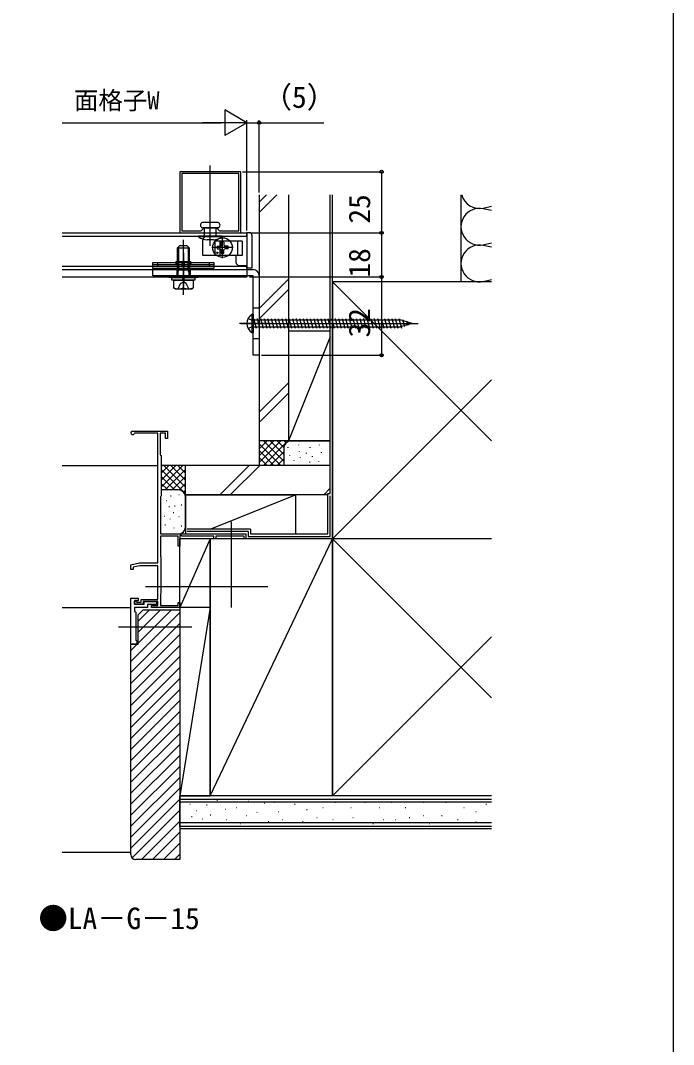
# Model space of a CAD drawing. Units: millimetres, scale not verified. Extents: x -525 to 525, y -783 to 778.
# Drawn here: x 258 to 525, y -364.3 to 54.1 of the extents above; entities that cross this region are included whole.
import ezdxf
from ezdxf.enums import TextEntityAlignment as Align

# ---------------------------------------------------------------- set-up
doc = ezdxf.new("R2010")
doc.units = ezdxf.units.MM
doc.header["$LTSCALE"] = 4
for name, color, linetype in [('0-1_USER1', 3, 'Continuous'), ('0-2_YKK_11', 7, 'Continuous'), ('0-3_YKK_11E', 7, 'Continuous'), ('0-4_YKK_12', 2, 'Continuous'), ('0-5_YKK_13', 4, 'Continuous'), ('0-7_YKK_D', 6, 'Continuous'), ('0-8_YKK_ZWAK', 7, 'Continuous'), ('0-9_YSS_K', 3, 'Continuous')]:
    doc.layers.add(name, color=color, linetype=linetype)
doc.styles.add('ＭＳ ゴシック', font='')
doc.styles.get('ＭＳ ゴシック').set_extended_font_data('MS Gothic')

msp = doc.modelspace()

# ---------------------------------------------------------------- linework, layer by layer
at = {"layer": '0-2_YKK_11'}
for points in [[(348.096, -32.7), (348.096, -7.7), (323.098, -7.7), (323.098, -32.7)], [(347.296, -31.9), (347.296, -8.5), (323.898, -8.5), (323.898, -31.9), (331.898, -31.9), (333.098, -30.7), (338.098, -30.7), (339.298, -31.9)]]:
    msp.add_lwpolyline(points, close=True, dxfattribs=at)
at = {"layer": '0-3_YKK_11E'}
for points in [[(303.797, -113.7), (318.097, -113.7), (318.097, -116.7), (317.297, -116.7), (317.297, -114.5), (315.097, -114.5), (315.097, -123.3), (315.297, -123.5), (315.497, -123.7), (315.497, -140.2), (315.397, -140.373), (315.297, -140.546), (315.297, -155.7), (350.097, -155.7), (350.097, -157.7), (349.397, -157.7), (349.397, -156.6), (337.797, -156.6), (337.797, -157.7), (337.097, -157.7), (337.097, -156.6), (323.997, -156.6), (323.397, -156.254), (323.097, -156.427), (323.097, -160.7), (322.397, -160.7), (322.397, -156.6), (315.197, -156.6), (315.197, -164.754), (315.297, -164.927), (315.397, -165.1), (315.397, -180.1), (315.297, -180.273), (315.197, -180.446), (315.197, -184.9), (322.397, -184.9), (322.397, -183.7), (323.097, -183.7), (323.097, -185.7), (311.597, -185.7)], [(314.097, -167.5), (314.097, -114.6), (304.663, -114.6), (304.404, -114.75)], [(311.597, -185.7), (311.597, -184.9), (314.097, -184.9), (314.097, -183.3), (308.097, -183.3), (308.097, -184.4), (304.597, -184.4), (304.597, -183.2), (305.097, -183.2), (305.497, -183.6), (307.297, -183.6), (307.297, -182.5), (314.097, -182.5), (314.097, -168.7), (306.733, -168.7), (304.097, -169.302), (304.097, -170.2), (303.097, -170.2), (303.097, -168.3), (306.597, -167.5), (314.097, -167.5)]]:
    msp.add_lwpolyline(points, dxfattribs=at)
msp.add_lwpolyline([(303.097, -200.7), (303.097, -181.9), (306.097, -181.9), (306.097, -183.1), (305.597, -183.1), (305.397, -182.9), (304.597, -182.9), (304.597, -184.4), (308.597, -184.4), (308.597, -183.3), (313.597, -183.3), (313.597, -184.6), (309.897, -184.6), (309.897, -185.7), (304.597, -185.7), (304.597, -187.2), (305.097, -187.7), (305.097, -199.2), (305.597, -199.2), (305.597, -200.7)], close=True, dxfattribs=at)
msp.add_arc((303.797, -114.4), 0.7, 90.00001, 330, dxfattribs=at)
at = {"layer": '0-4_YKK_12'}
for p, q in [((335.597, -35.2), (335.597, -5.2)), ((335.597, -38), (335.597, -25.9)), ((275, -32.7), (350.597, -32.7)), ((350.597, -32.7), (350.597, -50.7)), ((275, -34.1), (350.597, -34.1)), ((340.599, -43.1), (340.599, -34.3)), ((324.597, -40.8), (324.597, -50.8)), ((344.999, -38.7), (336.199, -38.7)), ((324.597, -43.657), (324.597, -54.668)), ((275, -46.3), (350.597, -46.3)), ((275, -47.7), (350.597, -47.7)), ((275, -50.7), (350.597, -50.7)), ((360.188, -69.7), (347.483, -69.7)), ((305.597, -199.4), (305.597, -199.7)), ((305.597, -199.4), (305.597, -199.7))]:
    msp.add_line(p, q, dxfattribs=at)
at = {"layer": '0-5_YKK_13'}
for p, q in [((338.838, -28.4), (332.357, -28.4)), ((338.838, -30.7), (332.357, -30.7)), ((333.197, -34.1), (333.197, -30.7)), ((337.997, -34.1), (337.997, -30.7)), ((324.597, -58), (324.597, -35.5)), ((330.797, -34.1), (330.797, -34.3)), ((340.397, -34.1), (330.797, -34.1)), ((340.397, -34.3), (330.797, -34.3)), ((332.597, -41.9), (332.597, -35.6)), ((334.097, -34.1), (350.597, -34.1)), ((336.897, -35.5), (334.297, -35.5)), ((337.597, -41.9), (337.597, -36.1)), ((348.597, -36.1), (337.597, -36.1)), ((339.467, -36.1), (339.467, -41.9)), ((340.08, -37.563), (339.979, -38.08)), ((340.099, -36.455), (340.08, -37.563)), ((340.397, -34.1), (340.397, -34.3)), ((341.099, -36.455), (341.119, -37.563)), ((341.119, -37.563), (341.219, -38.08)), ((346.727, -36.1), (346.727, -41.9)), ((348.597, -36.1), (348.597, -41.9)), ((350.597, -34.1), (350.597, -41.9)), ((352.597, -33.6), (352.597, -34.1)), ((352.597, -34.1), (352.597, -46.1)), ((322.997, -38), (322.097, -38.9)), ((322.097, -38.9), (322.097, -47.9)), ((327.097, -38.9), (322.097, -38.9)), ((322.583, -38.414), (322.583, -47.9)), ((326.197, -38), (322.997, -38)), ((326.197, -38), (327.097, -38.9)), ((326.611, -38.414), (326.611, -47.9)), ((327.097, -47.9), (327.097, -38.9)), ((338.354, -38.2), (339.462, -38.181)), ((338.354, -39.2), (339.462, -39.219)), ((339.462, -38.181), (339.979, -38.08)), ((339.462, -39.219), (339.979, -39.32)), ((340.08, -39.837), (339.979, -39.32)), ((340.099, -40.945), (340.08, -39.837)), ((341.099, -40.945), (341.119, -39.837)), ((341.119, -39.837), (341.219, -39.32)), ((341.736, -38.181), (341.219, -38.08)), ((341.736, -39.219), (341.219, -39.32)), ((342.844, -38.2), (341.736, -38.181)), ((342.844, -39.2), (341.736, -39.219)), ((337.097, -45.8), (312.097, -45.8)), ((314.097, -46.3), (314.097, -44.8)), ((327.697, -44.6), (321.497, -44.6)), ((322.097, -44.6), (322.097, -47.3)), ((322.597, -47.3), (322.597, -44.6)), ((324.139, -46.3), (324.139, -44.8)), ((325.056, -46.3), (325.056, -44.8)), ((326.597, -47.3), (326.597, -44.6)), ((327.097, -44.6), (327.097, -47.3)), ((348.597, -41.9), (332.597, -41.9)), ((335.097, -44.8), (335.097, -46.3)), ((346.097, -41.9), (346.097, -44.6)), ((350.597, -41.9), (350.597, -46.1)), ((312.097, -46.3), (337.097, -46.3)), ((321.847, -47.7), (321.847, -50.2)), ((327.097, -47.9), (322.097, -47.9)), ((322.34, -48.742), (322.097, -47.9)), ((322.583, -47.9), (322.34, -48.742)), ((322.34, -48.742), (322.34, -50.2)), ((326.854, -48.742), (326.611, -47.9)), ((326.854, -48.742), (327.097, -47.9)), ((326.854, -48.742), (326.854, -50.2)), ((327.347, -47.7), (327.347, -50.2)), ((347.597, -46.1), (350.597, -46.1)), ((355.597, -50.2), (355.597, -82.7)), ((324.397, -52), (319.897, -52)), ((320.597, -52), (320.597, -55.143)), ((320.597, -52), (328.597, -52)), ((324.397, -52), (324.397, -51)), ((324.797, -51), (324.797, -52)), ((328.597, -52), (328.597, -55.143)), ((321.216, -55.5), (320.597, -55.143)), ((321.216, -55.5), (327.979, -55.5)), ((327.979, -55.5), (328.597, -55.143)), ((352.589, -65.95), (353.097, -65.95)), ((355.597, -63.45), (353.097, -63.45)), ((353.097, -65.95), (353.097, -73.45)), ((348.097, -69.7), (420.597, -69.7)), ((353.097, -68.3), (413.269, -68.3)), ((353.097, -71.1), (413.269, -71.1)), ((353.253, -67.7), (354.324, -71.7)), ((354.702, -67.7), (355.774, -71.7)), ((356.151, -67.7), (357.223, -71.7)), ((357.601, -67.7), (358.673, -71.7)), ((359.05, -67.7), (360.122, -71.7)), ((360.5, -67.7), (361.571, -71.7)), ((361.949, -67.7), (363.021, -71.7)), ((363.398, -67.7), (364.47, -71.7)), ((364.848, -67.7), (365.919, -71.7)), ((366.297, -67.7), (367.369, -71.7)), ((367.746, -67.7), (368.818, -71.7)), ((369.196, -67.7), (370.268, -71.7)), ((370.645, -67.7), (371.717, -71.7)), ((372.095, -67.7), (373.166, -71.7)), ((373.544, -67.7), (374.616, -71.7)), ((374.993, -67.7), (376.065, -71.7)), ((376.443, -67.7), (377.515, -71.7)), ((377.892, -67.7), (378.964, -71.7)), ((379.342, -67.7), (380.413, -71.7)), ((380.791, -67.7), (381.863, -71.7)), ((382.24, -67.7), (383.312, -71.7)), ((383.69, -67.7), (384.762, -71.7)), ((385.139, -67.7), (386.211, -71.7)), ((386.588, -67.7), (387.66, -71.7)), ((388.038, -67.7), (389.11, -71.7)), ((389.487, -67.7), (390.559, -71.7)), ((390.937, -67.7), (392.008, -71.7)), ((392.386, -67.7), (393.458, -71.7)), ((393.835, -67.7), (394.907, -71.7)), ((395.285, -67.7), (396.357, -71.7)), ((396.734, -67.7), (397.806, -71.7)), ((398.184, -67.7), (399.255, -71.7)), ((399.633, -67.7), (400.705, -71.7)), ((401.082, -67.7), (402.154, -71.7)), ((402.532, -67.7), (403.604, -71.7)), ((403.981, -67.7), (405.053, -71.7)), ((405.431, -67.7), (406.502, -71.7)), ((406.88, -67.7), (407.952, -71.7)), ((408.329, -67.7), (409.401, -71.7)), ((409.779, -67.7), (410.85, -71.7)), ((411.228, -67.7), (412.3, -71.7)), ((412.677, -67.7), (413.749, -71.7)), ((418.097, -69.7), (413.269, -68.3)), ((418.097, -69.7), (413.269, -71.1)), ((414.234, -68.1), (415.006, -70.981)), ((415.864, -68.775), (416.31, -70.44)), ((417.495, -69.45), (417.615, -69.9)), ((355.597, -75.95), (353.097, -75.95)), ((344.097, -150.7), (344.097, -185.7)), ((309.097, -177.2), (359.097, -177.2)), ((298.097, -193.7), (328.097, -193.7))]:
    msp.add_line(p, q, dxfattribs=at)
for points in [[(350.597, -34.1), (350.597, -32.6), (351.597, -32.6)], [(321.497, -44.6), (321.497, -44.8), (321.497, -45.8)], [(327.697, -44.6), (327.697, -44.8), (327.697, -45.8)], [(355.597, -82.7), (353.097, -82.7), (353.097, -50.2), (312.097, -50.2), (312.097, -47.7), (353.097, -47.7)], [(352.597, -46.1), (352.597, -47.1), (350.597, -47.1), (350.597, -46.1)], [(319.897, -52), (319.897, -51), (324.397, -51)], [(322.397, -55.5), (323.447, -53.347), (324.597, -52.736)], [(326.797, -55.5), (325.747, -53.347), (324.597, -52.736)], [(324.797, -51), (329.297, -51), (329.297, -52), (324.797, -52)], [(352.589, -65.95), (352.589, -73.45), (353.097, -73.45)], [(351.088, -67.65), (352.944, -68.555), (353.553, -69.7)], [(351.088, -71.75), (352.944, -70.845), (353.553, -69.7)]]:
    msp.add_lwpolyline(points, dxfattribs=at)
for points in [[(312.097, -44.8), (337.097, -44.8), (337.097, -47.3), (312.097, -47.3)], [(318.597, -51), (318.597, -50.2), (330.597, -50.2), (330.597, -51)]]:
    msp.add_lwpolyline(points, close=True, dxfattribs=at)
for centre, radius in [((340.599, -38.7), 4), ((338.478, -40.821), 0.3)]:
    msp.add_circle(centre, radius, dxfattribs=at)
for centre, radius, start, end in [((332.848, -29.55), 1.25, 113.09233, 246.90767), ((338.347, -29.55), 1.25, 293.09233, 66.90767), ((351.597, -33.6), 1, 0, 90), ((334.297, -29.796), 5.704, 232.15071, 270), ((334.097, -35.6), 1.5, 90, 180.00058), ((336.897, -29.796), 5.704, 270, 307.84929), ((340.599, -38.7), 2.3, 77.44414, 102.55586), ((340.599, -38.7), 2.3, 167.44414, 192.55586), ((340.599, -38.7), 2.3, 257.44414, 282.55586), ((340.599, -38.7), 2.3, 347.44414, 12.55586), ((347.597, -44.6), 1.5, 180, 270), ((353.097, -50.2), 2.5, 360, 90), ((322.597, -49.553), 5.947, 250.34714, 289.65286), ((326.597, -49.553), 5.947, 250.34714, 289.65286), ((355.124, -69.7), 4.527, 124.06671, 235.93329)]:
    msp.add_arc(centre, radius, start, end, dxfattribs=at)
at = {"layer": '0-7_YKK_D'}
for p, q in [((350.597, 12.3), (341.504, 17.55)), ((341.504, 17.55), (341.504, 7.05)), ((350.597, -31.7), (350.597, 13.3)), ((350.597, -31.7), (350.597, 13.3)), ((355.597, -16.218), (355.597, 13.3)), ((275, 12.3), (340.097, 12.3)), ((350.597, 12.3), (332.411, 12.3)), ((350.597, 12.3), (341.504, 7.05)), ((348.796, -7.7), (406.597, -7.7)), ((405.597, -7.7), (405.597, -32.7)), ((351.597, -32.7), (406.597, -32.7)), ((351.597, -32.7), (406.597, -32.7)), ((405.597, -32.7), (405.597, -50.7)), ((351.597, -50.7), (406.597, -50.7)), ((351.597, -50.7), (406.597, -50.7)), ((405.597, -50.7), (405.597, -82.7)), ((356.597, -82.7), (406.597, -82.7))]:
    msp.add_line(p, q, dxfattribs=at)
msp.add_lwpolyline([(350.597, 12.3), (355.597, 12.3), (381.988, 12.3)], dxfattribs=at)
for centre in [(355.597, 12.3), (405.597, -7.7), (405.597, -32.7), (405.597, -32.7), (405.597, -50.7), (405.597, -50.7), (405.597, -82.7)]:
    msp.add_circle(centre, 0.637, dxfattribs=at)
at = {"layer": '0-8_YKK_ZWAK'}
msp.add_lwpolyline([(-525, -782.7), (525, -782.7), (525, 747.3)], dxfattribs=at)
at = {"layer": '0-9_YSS_K'}
for p, q in [((355.597, -17.218), (355.597, -117.701)), ((355.597, -20.128), (358.507, -17.218)), ((355.597, -24.371), (362.75, -17.218)), ((385.597, -157.7), (385.597, -17.218)), ((438.097, -17.218), (438.097, -52.7)), ((447.129, -22.542), (450.597, -21.818)), ((450.597, -23.582), (447.129, -22.858)), ((447.129, -37.542), (450.597, -36.818)), ((450.597, -38.582), (447.129, -37.858)), ((355.597, -63.562), (367.597, -51.562)), ((385.597, -157.7), (385.597, -52.7)), ((385.597, -52.7), (450.597, -117.7)), ((447.129, -52.542), (450.597, -51.818)), ((355.597, -67.805), (367.597, -55.805)), ((385.597, -67.7), (385.597, -112.7)), ((367.597, -72.701), (384.597, -72.701)), ((367.597, -72.701), (367.597, -117.701)), ((384.597, -75.201), (367.597, -117.701)), ((385.597, -117.701), (385.597, -72.701)), ((355.597, -105.989), (367.597, -93.989)), ((355.597, -110.231), (367.597, -98.231)), ((385.597, -157.7), (385.597, -112.7)), ((355.597, -117.701), (355.597, -127.701)), ((368.597, -117.701), (355.597, -117.701)), ((355.597, -126.558), (364.455, -117.701)), ((355.597, -123.73), (361.627, -117.701)), ((355.597, -120.902), (358.798, -117.701)), ((355.597, -118.073), (355.97, -117.701)), ((364.455, -127.701), (355.597, -118.843)), ((357.284, -127.701), (367.284, -117.701)), ((365.597, -126.014), (357.284, -117.701)), ((365.597, -123.186), (360.112, -117.701)), ((365.615, -120.375), (362.941, -117.701)), ((365.597, -120.701), (365.597, -127.701)), ((366.564, -118.495), (365.769, -117.701)), ((367.425, -120.506), (367.425, -120.306)), ((367.597, -117.701), (384.597, -117.701)), ((384.597, -117.701), (368.597, -117.701)), ((371.765, -119.504), (371.765, -119.304)), ((376.438, -120.506), (376.438, -120.306)), ((380.28, -119.504), (380.28, -119.304)), ((361.627, -127.701), (355.597, -121.671)), ((358.798, -127.701), (355.597, -124.5)), ((360.112, -127.701), (365.597, -122.215)), ((362.941, -127.701), (365.597, -125.044)), ((368.093, -123.844), (368.093, -123.644)), ((369.923, -125.7), (369.923, -125.5)), ((372.099, -122.175), (372.099, -121.975)), ((372.432, -124.511), (372.432, -124.311)), ((374.892, -122.778), (374.892, -122.578)), ((377.439, -124.178), (377.439, -123.978)), ((381.111, -122.508), (381.111, -122.308)), ((275, -127.7), (314.097, -127.7)), ((288.097, -127.7), (314.097, -127.7)), ((325.497, -127.7), (315.497, -127.7)), ((315.497, -136.558), (324.355, -127.7)), ((315.497, -133.729), (321.527, -127.7)), ((315.497, -130.901), (318.698, -127.7)), ((315.497, -128.073), (315.87, -127.7)), ((315.497, -129.386), (325.497, -139.386)), ((316.64, -127.7), (325.497, -136.558)), ((317.184, -137.7), (325.497, -129.386)), ((319.468, -127.7), (325.497, -133.729)), ((322.296, -127.7), (325.497, -130.901)), ((325.125, -127.7), (325.497, -128.073)), ((325.497, -140.7), (325.497, -127.7)), ((384.597, -127.7), (325.497, -127.7)), ((339.54, -139.7), (351.54, -127.7)), ((355.782, -127.7), (343.782, -139.7)), ((355.97, -127.701), (355.597, -127.328)), ((376.353, -126.484), (376.353, -126.284)), ((379.946, -126.18), (379.946, -125.98)), ((315.497, -132.215), (320.983, -137.7)), ((320.012, -137.7), (325.497, -132.215)), ((315.497, -135.043), (318.172, -137.718)), ((322.497, -137.7), (315.497, -137.7)), ((322.823, -137.718), (325.497, -135.043)), ((324.703, -138.666), (325.497, -137.872)), ((381.966, -139.7), (384.597, -137.069)), ((317.498, -142.026), (317.698, -142.026)), ((319.354, -140.195), (319.554, -140.195)), ((322.692, -139.528), (322.892, -139.528)), ((325.497, -139.7), (325.497, -155.7)), ((325.497, -139.7), (370.497, -139.7)), ((325.497, -152.7), (325.497, -140.7)), ((335.497, -153.7), (370.497, -139.7)), ((370.497, -139.7), (370.497, -155.7)), ((370.497, -139.7), (370.497, -155.7)), ((384.597, -156.7), (384.597, -140.2)), ((318.687, -144.535), (318.887, -144.535)), ((321.023, -144.201), (321.223, -144.201)), ((323.694, -143.867), (323.894, -143.867)), ((316.714, -148.455), (316.914, -148.455)), ((319.02, -149.542), (319.22, -149.542)), ((320.42, -146.994), (320.62, -146.994)), ((322.692, -148.541), (322.892, -148.541)), ((317.018, -152.049), (317.218, -152.049)), ((320.69, -153.214), (320.889, -153.214)), ((323.694, -152.383), (323.894, -152.383)), ((352.097, -153.7), (326.097, -153.7)), ((351.097, -154.7), (326.097, -154.7)), ((335.597, -157.7), (323.097, -157.7)), ((323.097, -185.7), (323.097, -157.7)), ((335.597, -157.7), (323.097, -185.7)), ((450.597, -157.7), (323.097, -157.7)), ((370.497, -157.7), (325.497, -157.7)), ((335.597, -185.7), (335.597, -157.7)), ((335.597, -262.7), (385.597, -157.7)), ((415.497, -157.7), (370.497, -157.7)), ((385.597, -262.7), (385.597, -157.7)), ((385.597, -157.7), (450.597, -222.7)), ((275, -185.7), (303.097, -185.7)), ((288.097, -185.7), (303.097, -185.7)), ((303.097, -207.802), (323.097, -187.802)), ((306.08, -200.328), (319.709, -186.7)), ((306.097, -191.331), (310.728, -186.7)), ((306.097, -195.822), (315.218, -186.7)), ((335.597, -185.7), (323.097, -185.7)), ((335.597, -185.7), (323.097, -262.7)), ((335.597, -262.7), (335.597, -185.7)), ((303.097, -212.292), (323.097, -192.292)), ((303.097, -216.782), (323.097, -196.782)), ((303.097, -203.312), (305.725, -200.683)), ((303.097, -221.272), (323.097, -201.272)), ((303.097, -225.762), (323.097, -205.762)), ((303.097, -230.252), (323.097, -210.252)), ((303.097, -234.743), (323.097, -214.743)), ((303.097, -239.233), (323.097, -219.233)), ((303.097, -243.723), (323.097, -223.723)), ((303.097, -248.213), (323.097, -228.213)), ((303.097, -252.703), (323.097, -232.703)), ((303.097, -257.193), (323.097, -237.193)), ((303.097, -261.683), (323.097, -241.683)), ((303.097, -266.174), (323.097, -246.174)), ((303.097, -270.664), (323.097, -250.664)), ((303.097, -275.154), (323.097, -255.154)), ((303.097, -279.644), (323.097, -259.644)), ((450.597, -262.7), (323.097, -262.7)), ((323.097, -275.2), (323.097, -262.7)), ((303.097, -284.134), (323.097, -264.134)), ((450.597, -264.2), (323.097, -264.2)), ((323.097, -265.2), (450.597, -265.2)), ((327.213, -266.148), (327.413, -266.148)), ((334.09, -266.439), (334.29, -266.439)), ((338.281, -264.53), (338.481, -264.53)), ((346.137, -267.414), (346.337, -267.414)), ((351.078, -264.919), (351.278, -264.919)), ((357.705, -265.699), (357.905, -265.699)), ((361.796, -265.266), (361.996, -265.266)), ((370.037, -266.09), (370.237, -266.09)), ((381.575, -267.414), (381.775, -267.414)), ((386.52, -265.266), (386.72, -265.266)), ((393.045, -267.414), (393.245, -267.414)), ((398.814, -265.266), (399.014, -265.266)), ((404.583, -267.414), (404.783, -267.414)), ((409.528, -265.266), (409.728, -265.266)), ((415.297, -267.414), (415.497, -267.414)), ((422.715, -265.266), (422.915, -265.266)), ((431.781, -265.266), (431.981, -265.266)), ((439.198, -267.414), (439.398, -267.414)), ((448.264, -266.09), (448.464, -266.09)), ((303.645, -288.076), (323.097, -268.624)), ((327.928, -271.2), (328.128, -271.2)), ((329.889, -268.68), (330.089, -268.68)), ((335.552, -270.487), (335.752, -270.487)), ((341.789, -268.148), (341.989, -268.148)), ((350.257, -270.711), (350.457, -270.711)), ((354.586, -269.317), (354.786, -269.317)), ((363.444, -269.062), (363.644, -269.062)), ((374.982, -268.238), (375.182, -268.238)), ((379.103, -271.535), (379.303, -271.535)), ((393.869, -271.535), (394.069, -271.535)), ((416.946, -271.535), (417.146, -271.535)), ((422.715, -270.711), (422.915, -270.711)), ((430.132, -270.711), (430.332, -270.711)), ((444.143, -269.062), (444.343, -269.062)), ((307.511, -288.7), (323.097, -273.114)), ((450.597, -273.7), (323.097, -273.7)), ((450.597, -275.2), (323.097, -275.2)), ((332.41, -272.041), (332.61, -272.041)), ((339.06, -273.605), (339.26, -273.605)), ((342.016, -272.359), (342.216, -272.359)), ((347.785, -274.007), (347.985, -274.007)), ((354.397, -273.605), (354.597, -273.605)), ((359.323, -273.183), (359.523, -273.183)), ((365.092, -272.359), (365.292, -272.359)), ((373.334, -273.183), (373.534, -273.183)), ((385.696, -272.359), (385.896, -272.359)), ((402.111, -274.007), (402.311, -274.007)), ((406.232, -272.359), (406.432, -272.359)), ((411.177, -272.359), (411.377, -272.359)), ((425.187, -274.007), (425.387, -274.007)), ((436.726, -272.359), (436.926, -272.359)), ((444.143, -273.183), (444.343, -273.183)), ((312.001, -288.7), (323.097, -277.604)), ((450.597, -276.2), (323.097, -276.2)), ((316.491, -288.7), (323.097, -282.095)), ((275, -285.7), (303.097, -285.7)), ((288.097, -285.7), (303.097, -285.7)), ((320.981, -288.7), (323.097, -286.585))]:
    msp.add_line(p, q, dxfattribs=at)
for points in [[(367.597, -17.218), (367.597, -117.701), (355.597, -117.701)], [(383.597, -155.7), (383.597, -139.2), (384.597, -139.2), (384.597, -17.218)], [(450.597, -52.7), (385.597, -52.7), (385.597, -157.7), (450.597, -92.7)], [(383.597, -139.7), (325.497, -139.7), (325.497, -127.7)], [(351.097, -154.7), (351.097, -156.7), (384.597, -156.7)], [(352.097, -153.7), (352.097, -155.7), (383.597, -155.7)], [(440.597, -157.7), (335.597, -157.7), (335.597, -262.7)], [(450.597, -157.7), (385.597, -157.7), (385.597, -262.7), (450.597, -197.7)], [(303.097, -286.7), (303.097, -200.7), (306.097, -200.7), (306.097, -188.7), (308.097, -186.7), (323.097, -186.7)], [(323.097, -186.7), (323.097, -288.7), (305.097, -288.7)], [(335.597, -185.7), (323.097, -185.7), (323.097, -262.7), (335.597, -262.7)]]:
    msp.add_lwpolyline(points, dxfattribs=at)
for centre, radius, start, end in [((445.597, -15.2), 7.5, 195.61063, 281.78353), ((445.597, -30.2), 7.5, 78.21646, 281.78353), ((445.597, -45.2), 7.5, 78.21646, 281.78353), ((368.597, -120.701), 3, 90, 180), ((322.497, -140.7), 3, 0, 90), ((322.497, -152.7), 3, 270, 0), ((305.097, -286.7), 2, 180.00002, 270)]:
    msp.add_arc(centre, radius, start, end, dxfattribs=at)

# ---------------------------------------------------------------- texts
at = {"layer": '0-1_USER1', "style": 'ＭＳ ゴシック'}
msp.add_text('●LA－G－15', height=8.798, dxfattribs=at).set_placement((265.364, -319.814), align=Align.BOTTOM_LEFT)
at = {"layer": '0-7_YKK_D', "style": 'ＭＳ ゴシック'}
for s, height, p in [('面格子W', 7.331, (279.85, 15.55)), ('（5）', 8.798, (357.011, 15.732))]:
    msp.add_text(s, height=height, dxfattribs=at).set_placement(p, align=Align.BOTTOM_LEFT)
for s, p in [('25', (403.597, -28.927)), ('18', (403.597, -50.939)), ('32', (403.597, -75.427))]:
    msp.add_text(s, height=8.798, rotation=90, dxfattribs=at).set_placement(p, align=Align.BOTTOM_LEFT)

doc.saveas('drawing.dxf')
